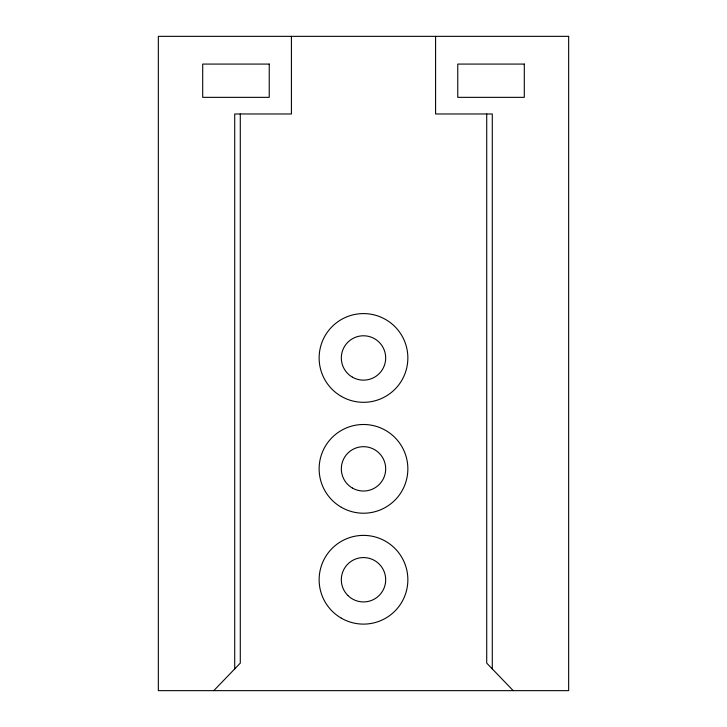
<?xml version="1.0" encoding="UTF-8"?>
<svg xmlns="http://www.w3.org/2000/svg" width="727" height="727" viewBox="0 0 727 727"><rect width="100%" height="100%" fill="white"/><g stroke="black" fill="none" stroke-linecap="round" stroke-linejoin="round"><path stroke-width="1.09" d="M213.783 690.65L240.283 663.124L240.283 113.975M513.217 690.65L486.717 663.124L486.717 113.975M492.288 668.904L492.288 113.975L435.582 113.975L435.582 36.35M291.418 36.35L291.418 113.975L234.712 113.975L234.712 668.904M568.659 36.35L158.341 36.35L158.341 690.65L568.659 690.65L568.659 36.35M269.235 64.076L202.697 64.076L202.697 97.345L269.235 97.345L269.235 64.076M524.303 64.076L457.765 64.076L457.765 97.345L524.303 97.345L524.303 64.076M352.413 377.168A22.183 22.183 0 0 0 385.683 357.957A22.183 22.183 0 0 0 352.413 338.746A22.183 22.183 0 0 0 352.413 377.168M352.413 488.062A22.183 22.183 0 0 0 385.683 468.851A22.183 22.183 0 0 0 352.413 449.649A22.183 22.183 0 0 0 352.413 488.062M347.815 595.431A22.183 22.183 0 0 0 384.928 585.489A22.183 22.183 0 0 0 357.757 558.327A22.183 22.183 0 0 0 347.815 595.431M341.317 396.369A44.356 44.356 0 0 0 407.856 357.957A44.356 44.356 0 0 0 341.317 319.535A44.356 44.356 0 0 0 341.317 396.369M341.317 507.273A44.356 44.356 0 0 0 407.856 468.851A44.356 44.356 0 0 0 341.317 430.439A44.356 44.356 0 0 0 341.317 507.273M341.317 618.168A44.356 44.356 0 0 0 407.856 579.755A44.356 44.356 0 0 0 341.317 541.333A44.356 44.356 0 0 0 341.317 618.168"/></g></svg>
